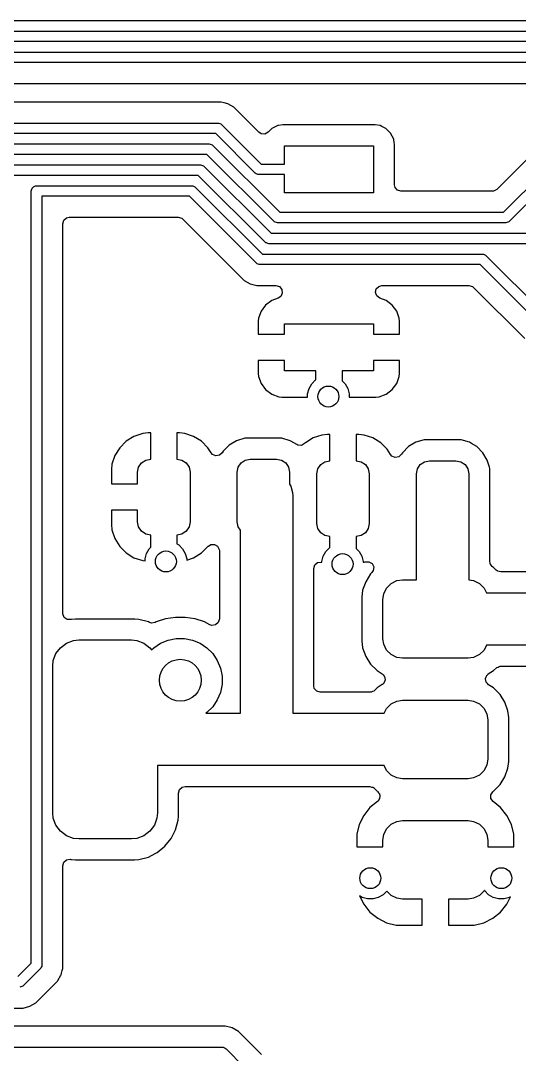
# Model space of a CAD drawing. Extents: x 0.71 to 7.56, y -5.16 to -0.79.
# Drawn here: x 4.651 to 5.025, y -2.365 to -1.587 of the extents above; entities that cross this region are included whole.
import ezdxf

# ---------------------------------------------------------------- set-up
doc = ezdxf.new("R2010")
doc.units = 0
doc.header["$MEASUREMENT"] = 0
doc.layers.add('BLACK', color=7, linetype='CONTINUOUS')

msp = doc.modelspace()

# ---------------------------------------------------------------- linework, layer by layer
at = {"layer": 'BLACK', "linetype": 'CONTINUOUS'}
for p, q in [((5.20758, -1.5874), (4.37441, -1.5874)), ((4.3793, -1.59528), (5.21247, -1.59528)), ((5.2141, -1.60315), (4.38093, -1.60315)), ((4.38583, -1.61102), (5.21899, -1.61102)), ((5.22062, -1.6189), (4.38746, -1.6189)), ((4.51019, -1.63467), (5.22322, -1.63467)), ((4.80144, -1.6486), (4.62401, -1.6486)), ((4.80359, -1.64918), (4.80144, -1.6486)), ((4.80645, -1.64995), (4.80359, -1.64918)), ((4.8087, -1.65124), (4.80645, -1.64995)), ((4.81094, -1.65254), (4.8087, -1.65124)), ((4.82976, -1.67135), (4.81094, -1.65254)), ((4.81094, -1.65254), (4.81094, -1.65254)), ((4.62141, -1.66437), (4.79885, -1.66437)), ((4.79885, -1.66437), (4.79961, -1.66445)), ((4.79961, -1.66445), (4.80103, -1.66503)), ((4.80103, -1.66503), (4.80163, -1.66552)), ((4.80163, -1.66552), (4.83138, -1.69528)), ((4.83944, -1.66858), (4.83666, -1.67135)), ((4.84389, -1.66631), (4.83944, -1.66858)), ((4.83944, -1.66858), (4.83944, -1.66858)), ((4.83944, -1.66858), (4.83944, -1.66858)), ((4.84439, -1.66623), (4.84389, -1.66631)), ((4.84758, -1.66573), (4.84439, -1.66623)), ((4.91699, -1.66573), (4.84758, -1.66573)), ((4.92068, -1.66631), (4.91699, -1.66573)), ((4.92211, -1.66704), (4.92068, -1.66631)), ((4.92513, -1.66858), (4.92211, -1.66704)), ((4.92866, -1.67211), (4.92513, -1.66858)), ((4.92513, -1.66858), (4.92513, -1.66858)), ((4.92513, -1.66858), (4.92513, -1.66858)), ((4.79722, -1.67224), (4.62228, -1.67224)), ((4.82697, -1.702), (4.79722, -1.67224)), ((4.8315, -1.67248), (4.82976, -1.67135)), ((4.83425, -1.67267), (4.8315, -1.67248)), ((4.83666, -1.67135), (4.83425, -1.67267)), ((4.93093, -1.67656), (4.92866, -1.67211)), ((4.92866, -1.67211), (4.92866, -1.67211)), ((4.92866, -1.67211), (4.92866, -1.67211)), ((4.93138, -1.67937), (4.93093, -1.67656)), ((4.62794, -1.68012), (4.79232, -1.68012)), ((4.79232, -1.68012), (4.79309, -1.68019)), ((4.79309, -1.68019), (4.79451, -1.68078)), ((4.79451, -1.68078), (4.79511, -1.68127)), ((4.79511, -1.68127), (4.84533, -1.7315)), ((4.84882, -1.69528), (4.84882, -1.6815)), ((4.84882, -1.6815), (4.91575, -1.6815)), ((4.91575, -1.6815), (4.91575, -1.71693)), ((4.93152, -1.68026), (4.93138, -1.67937)), ((4.93152, -1.71085), (4.93152, -1.68026)), ((4.79069, -1.68799), (4.6288, -1.68799)), ((4.84092, -1.73822), (4.79069, -1.68799)), ((5.03377, -1.68896), (5.00843, -1.7143)), ((4.63446, -1.69587), (4.7858, -1.69587)), ((4.7858, -1.69587), (4.78657, -1.69594)), ((4.78657, -1.69594), (4.78799, -1.69653)), ((4.78799, -1.69653), (4.78858, -1.69702)), ((4.78858, -1.69702), (4.83881, -1.74724)), ((4.82756, -1.70249), (4.82697, -1.702)), ((4.83138, -1.69528), (4.84882, -1.69528)), ((5.01353, -1.7315), (5.04308, -1.70194)), ((4.78417, -1.70374), (4.63532, -1.70374)), ((4.83439, -1.75396), (4.78417, -1.70374)), ((4.82792, -1.70263), (4.82756, -1.70249)), ((4.82898, -1.70307), (4.82792, -1.70263)), ((4.82975, -1.70315), (4.82898, -1.70307)), ((4.84882, -1.70315), (4.82975, -1.70315)), ((4.84882, -1.71693), (4.84882, -1.70315)), ((5.0475, -1.70866), (5.01794, -1.73822)), ((4.65872, -1.71555), (4.6588, -1.71478)), ((4.65872, -2.29607), (4.65872, -1.71555)), ((4.6588, -1.71478), (4.65939, -1.71336)), ((4.65939, -1.71336), (4.66047, -1.71228)), ((4.66047, -1.71228), (4.66189, -1.71169)), ((4.66189, -1.71169), (4.66266, -1.71161)), ((4.66266, -1.71161), (4.77928, -1.71161)), ((4.77928, -1.71161), (4.78004, -1.71169)), ((4.78004, -1.71169), (4.78146, -1.71228)), ((4.78146, -1.71228), (4.78206, -1.71277)), ((4.78206, -1.71277), (4.83229, -1.76299)), ((4.91575, -1.71693), (4.84882, -1.71693)), ((4.93196, -1.71287), (4.93152, -1.71085)), ((4.93376, -1.71495), (4.93196, -1.71287)), ((4.9364, -1.71573), (4.93376, -1.71495)), ((5.00497, -1.71573), (4.9364, -1.71573)), ((5.00601, -1.71562), (5.00497, -1.71573)), ((5.00843, -1.7143), (5.00601, -1.71562)), ((4.77765, -1.71949), (4.6666, -1.71949)), ((4.6666, -1.71949), (4.6666, -2.2977)), ((4.82787, -1.76971), (4.77765, -1.71949)), ((4.84533, -1.7315), (5.01353, -1.7315)), ((4.68237, -1.74014), (4.68314, -1.7375)), ((4.68237, -1.85267), (4.68237, -1.74014)), ((4.68314, -1.7375), (4.68522, -1.7357)), ((4.68522, -1.7357), (4.68725, -1.73526)), ((4.68725, -1.73526), (4.76909, -1.73526)), ((4.76909, -1.73526), (4.77173, -1.73603)), ((4.77173, -1.73603), (4.77254, -1.73669)), ((4.77254, -1.73669), (4.81856, -1.7827)), ((4.84151, -1.73871), (4.84092, -1.73822)), ((4.84187, -1.73885), (4.84151, -1.73871)), ((4.84293, -1.73929), (4.84187, -1.73885)), ((4.8437, -1.73937), (4.84293, -1.73929)), ((5.01516, -1.73937), (4.8437, -1.73937)), ((5.01593, -1.73929), (5.01516, -1.73937)), ((5.01734, -1.73871), (5.01593, -1.73929)), ((5.01794, -1.73822), (5.01734, -1.73871)), ((4.83881, -1.74724), (5.05768, -1.74724)), ((4.83499, -1.75445), (4.83439, -1.75396)), ((4.83528, -1.75457), (4.83499, -1.75445)), ((4.83641, -1.75504), (4.83528, -1.75457)), ((4.83718, -1.75512), (4.83641, -1.75504)), ((5.05768, -1.75512), (4.83718, -1.75512)), ((4.83229, -1.76299), (4.99766, -1.76299)), ((4.99766, -1.76299), (4.99843, -1.76307)), ((4.99843, -1.76307), (4.99985, -1.76366)), ((4.99985, -1.76366), (5.00045, -1.76415)), ((5.00045, -1.76415), (5.04676, -1.81046)), ((4.82847, -1.7702), (4.82787, -1.76971)), ((4.82989, -1.77079), (4.82847, -1.7702)), ((4.83065, -1.77087), (4.82989, -1.77079)), ((4.99603, -1.77087), (4.83065, -1.77087)), ((5.04235, -1.81719), (4.99603, -1.77087)), ((4.81856, -1.7827), (4.82305, -1.78529)), ((4.82305, -1.78529), (4.82806, -1.78663)), ((4.82806, -1.78663), (4.83325, -1.78663)), ((4.83325, -1.78663), (4.84243, -1.78663)), ((4.84243, -1.78663), (4.84507, -1.78741)), ((4.84507, -1.78741), (4.84687, -1.78949)), ((4.91785, -1.78918), (4.91979, -1.78723)), ((4.91979, -1.78723), (4.92213, -1.78663)), ((4.92213, -1.78663), (4.98748, -1.78663)), ((4.98748, -1.78663), (4.99012, -1.78741)), ((4.99012, -1.78741), (4.99093, -1.78806)), ((4.84612, -1.79471), (4.84414, -1.79609)), ((4.84727, -1.79221), (4.84612, -1.79471)), ((4.84687, -1.78949), (4.84727, -1.79221)), ((4.91726, -1.79186), (4.91785, -1.78918)), ((4.91823, -1.79444), (4.91726, -1.79186)), ((4.92043, -1.79609), (4.91823, -1.79444)), ((4.99093, -1.78806), (5.02937, -1.8265)), ((4.83476, -1.80129), (4.83136, -1.80582)), ((4.83929, -1.7979), (4.83476, -1.80129)), ((4.83476, -1.80129), (4.83476, -1.80129)), ((4.84414, -1.79609), (4.83929, -1.7979)), ((4.83929, -1.7979), (4.83929, -1.7979)), ((4.92528, -1.7979), (4.92043, -1.79609)), ((4.92981, -1.80129), (4.92528, -1.7979)), ((4.92528, -1.7979), (4.92528, -1.7979)), ((4.9332, -1.80582), (4.92981, -1.80129)), ((4.92981, -1.80129), (4.92981, -1.80129)), ((4.82939, -1.81113), (4.82913, -1.81347)), ((4.83136, -1.80582), (4.82939, -1.81113)), ((4.82939, -1.81113), (4.82939, -1.81113)), ((4.83136, -1.80582), (4.83136, -1.80582)), ((4.93518, -1.81113), (4.9332, -1.80582)), ((4.9332, -1.80582), (4.9332, -1.80582)), ((4.93543, -1.81347), (4.93518, -1.81113)), ((4.93518, -1.81113), (4.93518, -1.81113)), ((4.82913, -1.81347), (4.82913, -1.82323)), ((4.84882, -1.82323), (4.84882, -1.81535)), ((4.84882, -1.81535), (4.91575, -1.81535)), ((4.91575, -1.81535), (4.91575, -1.82323)), ((4.93543, -1.82323), (4.93543, -1.81347)), ((4.93543, -1.81347), (4.93543, -1.81347)), ((4.82913, -1.82323), (4.84882, -1.82323)), ((4.91575, -1.82323), (4.93543, -1.82323)), ((4.84882, -1.84291), (4.82913, -1.84291)), ((4.82913, -1.84291), (4.82913, -1.85267)), ((4.84882, -1.85079), (4.84882, -1.84291)), ((4.93543, -1.84291), (4.91575, -1.84291)), ((4.91575, -1.84291), (4.91575, -1.85079)), ((4.93543, -1.85267), (4.93543, -1.84291)), ((4.68237, -1.88127), (4.68237, -1.85267)), ((4.82913, -1.85267), (4.82939, -1.85501)), ((4.82939, -1.85501), (4.82939, -1.85501)), ((4.82939, -1.85501), (4.83136, -1.86032)), ((4.87244, -1.85079), (4.84882, -1.85079)), ((4.8694, -1.86049), (4.8723, -1.85759)), ((4.8723, -1.85759), (4.87244, -1.85751)), ((4.87244, -1.85751), (4.87244, -1.85079)), ((4.91575, -1.85079), (4.89213, -1.85079)), ((4.89213, -1.85079), (4.89213, -1.85823)), ((4.9332, -1.86032), (4.93518, -1.85501)), ((4.93518, -1.85501), (4.93543, -1.85267)), ((4.93518, -1.85501), (4.93518, -1.85501)), ((4.93543, -1.85267), (4.93543, -1.85267)), ((4.83136, -1.86032), (4.83136, -1.86032)), ((4.83136, -1.86032), (4.83476, -1.86485)), ((4.83476, -1.86485), (4.83476, -1.86485)), ((4.83476, -1.86485), (4.83929, -1.86824)), ((4.86628, -1.86802), (4.86734, -1.86405)), ((4.86734, -1.86405), (4.8694, -1.86049)), ((4.89213, -1.85823), (4.89438, -1.86049)), ((4.89438, -1.86049), (4.89644, -1.86405)), ((4.89644, -1.86405), (4.8975, -1.86802)), ((4.92528, -1.86824), (4.92981, -1.86485)), ((4.92981, -1.86485), (4.9332, -1.86032)), ((4.92981, -1.86485), (4.92981, -1.86485)), ((4.9332, -1.86032), (4.9332, -1.86032)), ((4.83929, -1.86824), (4.83929, -1.86824)), ((4.83929, -1.86824), (4.84459, -1.87022)), ((4.84459, -1.87022), (4.84459, -1.87022)), ((4.84459, -1.87022), (4.84694, -1.87047)), ((4.84694, -1.87047), (4.84694, -1.87047)), ((4.84694, -1.87047), (4.86628, -1.87047)), ((4.86628, -1.87047), (4.86628, -1.86802)), ((4.8975, -1.86802), (4.8975, -1.87047)), ((4.8975, -1.87047), (4.91763, -1.87047)), ((4.91763, -1.87047), (4.91998, -1.87022)), ((4.91763, -1.87047), (4.91763, -1.87047)), ((4.91998, -1.87022), (4.92528, -1.86824)), ((4.91998, -1.87022), (4.91998, -1.87022)), ((4.92528, -1.86824), (4.92528, -1.86824)), ((4.68237, -1.925), (4.68237, -1.88127)), ((4.72999, -1.90365), (4.72511, -1.90853)), ((4.73586, -1.90003), (4.72999, -1.90365)), ((4.74241, -1.89785), (4.73586, -1.90003)), ((4.73586, -1.90003), (4.73586, -1.90003)), ((4.74646, -1.89744), (4.74241, -1.89785)), ((4.74843, -1.89744), (4.74646, -1.89744)), ((4.74646, -1.89744), (4.74646, -1.89744)), ((4.74843, -1.91713), (4.74843, -1.89744)), ((4.74843, -1.89744), (4.74843, -1.89744)), ((4.77008, -1.89744), (4.76811, -1.89744)), ((4.76811, -1.89744), (4.76811, -1.91713)), ((4.77412, -1.89785), (4.77008, -1.89744)), ((4.78067, -1.90003), (4.77412, -1.89785)), ((4.77412, -1.89785), (4.77412, -1.89785)), ((4.78655, -1.90365), (4.78067, -1.90003)), ((4.78067, -1.90003), (4.78067, -1.90003)), ((4.79143, -1.90853), (4.78655, -1.90365)), ((4.81298, -1.90328), (4.80741, -1.90657)), ((4.81919, -1.90147), (4.81298, -1.90328)), ((4.81298, -1.90328), (4.81298, -1.90328)), ((4.82064, -1.90136), (4.81919, -1.90147)), ((4.81919, -1.90147), (4.81919, -1.90147)), ((4.8455, -1.90136), (4.82064, -1.90136)), ((4.82064, -1.90136), (4.82064, -1.90136)), ((4.84695, -1.90147), (4.8455, -1.90136)), ((4.8455, -1.90136), (4.8455, -1.90136)), ((4.85317, -1.90328), (4.84695, -1.90147)), ((4.84695, -1.90147), (4.84695, -1.90147)), ((4.85362, -1.90354), (4.85317, -1.90328)), ((4.85317, -1.90328), (4.85317, -1.90328)), ((4.85317, -1.90328), (4.85317, -1.90328)), ((4.85317, -1.90328), (4.85317, -1.90328)), ((4.85809, -1.90619), (4.85362, -1.90354)), ((4.87051, -1.90121), (4.86463, -1.90483)), ((4.87706, -1.89904), (4.87051, -1.90121)), ((4.87051, -1.90121), (4.87051, -1.90121)), ((4.8811, -1.89862), (4.87706, -1.89904)), ((4.88307, -1.89862), (4.8811, -1.89862)), ((4.8811, -1.89862), (4.8811, -1.89862)), ((4.88307, -1.91831), (4.88307, -1.89862)), ((4.88307, -1.89862), (4.88307, -1.89862)), ((4.90472, -1.89862), (4.90276, -1.89862)), ((4.90276, -1.89862), (4.90276, -1.91831)), ((4.90877, -1.89904), (4.90472, -1.89862)), ((4.91532, -1.90121), (4.90877, -1.89904)), ((4.90877, -1.89904), (4.90877, -1.89904)), ((4.92119, -1.90483), (4.91532, -1.90121)), ((4.91532, -1.90121), (4.91532, -1.90121)), ((4.94762, -1.90446), (4.94205, -1.90775)), ((4.95384, -1.90265), (4.94762, -1.90446)), ((4.94762, -1.90446), (4.94762, -1.90446)), ((4.95529, -1.90254), (4.95384, -1.90265)), ((4.95384, -1.90265), (4.95384, -1.90265)), ((4.98015, -1.90254), (4.95529, -1.90254)), ((4.95529, -1.90254), (4.95529, -1.90254)), ((4.9816, -1.90265), (4.98015, -1.90254)), ((4.98015, -1.90254), (4.98015, -1.90254)), ((4.98781, -1.90446), (4.9816, -1.90265)), ((4.9816, -1.90265), (4.9816, -1.90265)), ((4.98947, -1.90544), (4.98781, -1.90446)), ((4.98781, -1.90446), (4.98781, -1.90446)), ((4.98781, -1.90446), (4.98781, -1.90446)), ((4.98781, -1.90446), (4.98781, -1.90446)), ((4.72511, -1.90853), (4.72148, -1.9144)), ((4.7938, -1.91237), (4.79143, -1.90853)), ((4.80283, -1.91115), (4.80215, -1.91229)), ((4.80741, -1.90657), (4.80283, -1.91115)), ((4.80283, -1.91115), (4.80283, -1.91115)), ((4.80741, -1.90657), (4.80741, -1.90657)), ((4.85887, -1.90656), (4.85809, -1.90619)), ((4.86161, -1.90676), (4.85887, -1.90656)), ((4.86402, -1.90544), (4.86161, -1.90676)), ((4.86463, -1.90483), (4.86402, -1.90544)), ((4.92608, -1.90971), (4.92119, -1.90483)), ((4.92844, -1.91355), (4.92608, -1.90971)), ((4.94205, -1.90775), (4.93748, -1.91233)), ((4.94205, -1.90775), (4.94205, -1.90775)), ((4.99338, -1.90775), (4.98947, -1.90544)), ((4.99796, -1.91233), (4.99338, -1.90775)), ((4.99338, -1.90775), (4.99338, -1.90775)), ((4.72148, -1.9144), (4.71931, -1.92096)), ((4.72148, -1.9144), (4.72148, -1.9144)), ((4.73933, -1.9232), (4.74147, -1.92001)), ((4.74147, -1.92001), (4.74466, -1.91788)), ((4.74466, -1.91788), (4.74843, -1.91713)), ((4.76811, -1.91713), (4.77188, -1.91788)), ((4.77188, -1.91788), (4.77507, -1.92001)), ((4.77507, -1.92001), (4.7772, -1.9232)), ((4.7949, -1.91361), (4.7938, -1.91237)), ((4.79744, -1.91466), (4.7949, -1.91361)), ((4.80014, -1.91417), (4.79744, -1.91466)), ((4.80215, -1.91229), (4.80014, -1.91417)), ((4.81414, -1.9232), (4.81627, -1.92001)), ((4.81627, -1.92001), (4.81946, -1.91788)), ((4.81946, -1.91788), (4.82323, -1.91713)), ((4.82323, -1.91713), (4.84291, -1.91713)), ((4.84291, -1.91713), (4.84668, -1.91788)), ((4.84668, -1.91788), (4.84987, -1.92001)), ((4.84987, -1.92001), (4.85201, -1.9232)), ((4.87611, -1.92119), (4.8793, -1.91906)), ((4.8793, -1.91906), (4.88307, -1.91831)), ((4.90276, -1.91831), (4.90652, -1.91906)), ((4.90652, -1.91906), (4.90972, -1.92119)), ((4.92954, -1.91479), (4.92844, -1.91355)), ((4.93208, -1.91584), (4.92954, -1.91479)), ((4.93479, -1.91535), (4.93208, -1.91584)), ((4.9368, -1.91347), (4.93479, -1.91535)), ((4.93748, -1.91233), (4.9368, -1.91347)), ((4.93748, -1.91233), (4.93748, -1.91233)), ((4.95091, -1.92119), (4.95411, -1.91906)), ((4.95411, -1.91906), (4.95787, -1.91831)), ((4.95787, -1.91831), (4.97756, -1.91831)), ((4.97756, -1.91831), (4.98133, -1.91906)), ((4.98133, -1.91906), (4.98452, -1.92119)), ((5.00125, -1.9179), (4.99796, -1.91233)), ((4.99796, -1.91233), (4.99796, -1.91233)), ((4.99796, -1.91233), (4.99796, -1.91233)), ((5.00144, -1.91857), (5.00125, -1.9179)), ((5.00281, -1.92326), (5.00144, -1.91857)), ((4.68237, -1.96634), (4.68237, -1.925)), ((4.71931, -1.92096), (4.7189, -1.925)), ((4.7189, -1.925), (4.7189, -1.93583)), ((4.71931, -1.92096), (4.71931, -1.92096)), ((4.73858, -1.92697), (4.73933, -1.9232)), ((4.73858, -1.93583), (4.73858, -1.92697)), ((4.7772, -1.9232), (4.77795, -1.92697)), ((4.77795, -1.92697), (4.77795, -1.96437)), ((4.81339, -1.92697), (4.81414, -1.9232)), ((4.81339, -1.96437), (4.81339, -1.92697)), ((4.85201, -1.9232), (4.85276, -1.92697)), ((4.85276, -1.92697), (4.85276, -1.93585)), ((4.87323, -1.92815), (4.87398, -1.92438)), ((4.87398, -1.92438), (4.87611, -1.92119)), ((4.90972, -1.92119), (4.91185, -1.92438)), ((4.91185, -1.92438), (4.9126, -1.92815)), ((4.94803, -1.92815), (4.94878, -1.92438)), ((4.94878, -1.92438), (4.95091, -1.92119)), ((4.98452, -1.92119), (4.98665, -1.92438)), ((4.98665, -1.92438), (4.9874, -1.92815)), ((5.00306, -1.92411), (5.00281, -1.92326)), ((5.00315, -1.9253), (5.00306, -1.92411)), ((5.00317, -1.92556), (5.00315, -1.9253)), ((5.00317, -1.99416), (5.00317, -1.92556)), ((5.00317, -1.92556), (5.00317, -1.92556)), ((4.87323, -1.96555), (4.87323, -1.92815)), ((4.9126, -1.92815), (4.9126, -1.96555)), ((4.94803, -1.94685), (4.94803, -1.92815)), ((4.9874, -1.92815), (4.9874, -1.94685)), ((4.7189, -1.93583), (4.73858, -1.93583)), ((4.85276, -1.93585), (4.85362, -1.93735)), ((4.85362, -1.93735), (4.85495, -1.94231)), ((4.85495, -1.94231), (4.85512, -1.94488)), ((4.85512, -1.94488), (4.85512, -2.10827)), ((4.94803, -2.00787), (4.94803, -1.94685)), ((4.9874, -1.94685), (4.9874, -2.00796)), ((4.73858, -1.95551), (4.7189, -1.95551)), ((4.7189, -1.95551), (4.7189, -1.96634)), ((4.73858, -1.96437), (4.73858, -1.95551)), ((4.68237, -2.03302), (4.68237, -1.96634)), ((4.7189, -1.96634), (4.71931, -1.97038)), ((4.73933, -1.96814), (4.73858, -1.96437)), ((4.77795, -1.96437), (4.7772, -1.96814)), ((4.81414, -1.96814), (4.81339, -1.96437)), ((4.87398, -1.96932), (4.87323, -1.96555)), ((4.9126, -1.96555), (4.91185, -1.96932)), ((4.71931, -1.97038), (4.72148, -1.97693)), ((4.74147, -1.97133), (4.73933, -1.96814)), ((4.74466, -1.97346), (4.74147, -1.97133)), ((4.74843, -1.97421), (4.74466, -1.97346)), ((4.74843, -1.98343), (4.74843, -1.97421)), ((4.77188, -1.97346), (4.76811, -1.97421)), ((4.76811, -1.97421), (4.76811, -1.98084)), ((4.77507, -1.97133), (4.77188, -1.97346)), ((4.7772, -1.96814), (4.77507, -1.97133)), ((4.81575, -1.97055), (4.81414, -1.96814)), ((4.81575, -2.10827), (4.81575, -1.97055)), ((4.87611, -1.97251), (4.87398, -1.96932)), ((4.8793, -1.97464), (4.87611, -1.97251)), ((4.90972, -1.97251), (4.90652, -1.97464)), ((4.91185, -1.96932), (4.90972, -1.97251)), ((4.72148, -1.97693), (4.72148, -1.97693)), ((4.72148, -1.97693), (4.72511, -1.98281)), ((4.76811, -1.98084), (4.76943, -1.9816)), ((4.76943, -1.9816), (4.77234, -1.98451)), ((4.79172, -1.98269), (4.79351, -1.98142)), ((4.79351, -1.98142), (4.79626, -1.9813)), ((4.79626, -1.9813), (4.79864, -1.98268)), ((4.88307, -1.97539), (4.8793, -1.97464)), ((4.88307, -1.98349), (4.88307, -1.97539)), ((4.90652, -1.97464), (4.90276, -1.97539)), ((4.90276, -1.97539), (4.90276, -1.98422)), ((4.72511, -1.98281), (4.72999, -1.98769)), ((4.72999, -1.98769), (4.73586, -1.99131)), ((4.74423, -1.99204), (4.74529, -1.98807)), ((4.74529, -1.98807), (4.74735, -1.98451)), ((4.74735, -1.98451), (4.74843, -1.98343)), ((4.77234, -1.98451), (4.77439, -1.98807)), ((4.77439, -1.98807), (4.77546, -1.99204)), ((4.78067, -1.99131), (4.78655, -1.98769)), ((4.78655, -1.98769), (4.79163, -1.98261)), ((4.79163, -1.98261), (4.79172, -1.98269)), ((4.79864, -1.98268), (4.79989, -1.98513)), ((4.79989, -1.98513), (4.79998, -1.98604)), ((4.79998, -1.98604), (4.79998, -2.03733)), ((4.87797, -1.99004), (4.88003, -1.98648)), ((4.88003, -1.98648), (4.88293, -1.98357)), ((4.88293, -1.98357), (4.88307, -1.98349)), ((4.90276, -1.98422), (4.90501, -1.98648)), ((4.90501, -1.98648), (4.90707, -1.99004)), ((4.73586, -1.99131), (4.73586, -1.99131)), ((4.73586, -1.99131), (4.74241, -1.99348)), ((4.74241, -1.99348), (4.74241, -1.99348)), ((4.74241, -1.99348), (4.74423, -1.99367)), ((4.74423, -1.99367), (4.74423, -1.99204)), ((4.77546, -1.99304), (4.78067, -1.99131)), ((4.77546, -1.99204), (4.77546, -1.99304)), ((4.78067, -1.99131), (4.78067, -1.99131)), ((4.87089, -1.99938), (4.87166, -1.99674)), ((4.87166, -1.99674), (4.87374, -1.99494)), ((4.87374, -1.99494), (4.87646, -1.99455)), ((4.87646, -1.99455), (4.8768, -1.99463)), ((4.8768, -1.99463), (4.8768, -1.99461)), ((4.8768, -1.99461), (4.87691, -1.99463)), ((4.87691, -1.99401), (4.87797, -1.99004)), ((4.87691, -1.99463), (4.87691, -1.99401)), ((4.90707, -1.99004), (4.90813, -1.99401)), ((4.90813, -1.99401), (4.90813, -1.99473)), ((4.90813, -1.99473), (4.90877, -1.99467)), ((4.90877, -1.99467), (4.90959, -1.99439)), ((4.90959, -1.99439), (4.91234, -1.9943)), ((4.91234, -1.9943), (4.9147, -1.9957)), ((4.9147, -1.9957), (4.91593, -1.99817)), ((5.00336, -1.995), (5.00317, -1.99416)), ((5.00335, -1.99548), (5.00336, -1.995)), ((5.00353, -1.99576), (5.00335, -1.99548)), ((5.00363, -1.99623), (5.00353, -1.99576)), ((5.00429, -1.99697), (5.00363, -1.99623)), ((5.00481, -1.99781), (5.00429, -1.99697)), ((4.87089, -2.08762), (4.87089, -1.99938)), ((4.91358, -2.00348), (4.90992, -2.00931)), ((4.91458, -2.00248), (4.91358, -2.00348)), ((4.91564, -2.0009), (4.91458, -2.00248)), ((4.91593, -1.99817), (4.91564, -2.0009)), ((5.00511, -1.99808), (5.00481, -1.99781)), ((5.00597, -1.99862), (5.00511, -1.99808)), ((5.00797, -2.00062), (5.00597, -1.99862)), ((5.00808, -2.00072), (5.00797, -2.00062)), ((5.00868, -2.00117), (5.00808, -2.00072)), ((5.00889, -2.00123), (5.00868, -2.00117)), ((5.00924, -2.00148), (5.00889, -2.00123)), ((5.0103, -2.00165), (5.00924, -2.00148)), ((5.01132, -2.00195), (5.0103, -2.00165)), ((5.09089, -2.00195), (5.01132, -2.00195)), ((4.90992, -2.00931), (4.90764, -2.0158)), ((4.92558, -2.01406), (4.92902, -2.01062)), ((4.92902, -2.01062), (4.93339, -2.00849)), ((4.93339, -2.00849), (4.9376, -2.00787)), ((4.9376, -2.00787), (4.94803, -2.00787)), ((4.9874, -2.00796), (4.99102, -2.00849)), ((4.99102, -2.00849), (4.99539, -2.01062)), ((4.99539, -2.01062), (4.99883, -2.01406)), ((4.90764, -2.0158), (4.90707, -2.02092)), ((4.90707, -2.02092), (4.90707, -2.05388)), ((4.90764, -2.0158), (4.90764, -2.0158)), ((4.92283, -2.02264), (4.92345, -2.01843)), ((4.92345, -2.01843), (4.92558, -2.01406)), ((4.99883, -2.01406), (5.00061, -2.01772)), ((5.00061, -2.01772), (5.0874, -2.01772)), ((4.92283, -2.05217), (4.92283, -2.02264)), ((4.6824, -2.0336), (4.68237, -2.03302)), ((4.68348, -2.03613), (4.6824, -2.0336)), ((4.68576, -2.03767), (4.68348, -2.03613)), ((4.76694, -2.03614), (4.75959, -2.0373)), ((4.77438, -2.03614), (4.76694, -2.03614)), ((4.76694, -2.03614), (4.76694, -2.03614)), ((4.78173, -2.0373), (4.77438, -2.03614)), ((4.77438, -2.03614), (4.77438, -2.03614)), ((4.68851, -2.03773), (4.68576, -2.03767)), ((4.68877, -2.03766), (4.68851, -2.03773)), ((4.68891, -2.03763), (4.68877, -2.03766)), ((4.69201, -2.03738), (4.68891, -2.03763)), ((4.73634, -2.03738), (4.69201, -2.03738)), ((4.69201, -2.03738), (4.69201, -2.03738)), ((4.7366, -2.0374), (4.73634, -2.03738)), ((4.73634, -2.03738), (4.73634, -2.03738)), ((4.73943, -2.03763), (4.7366, -2.0374)), ((4.74663, -2.03955), (4.73943, -2.03763)), ((4.7474, -2.03995), (4.74663, -2.03955)), ((4.74663, -2.03955), (4.74663, -2.03955)), ((4.74663, -2.03955), (4.74663, -2.03955)), ((4.74663, -2.03955), (4.74663, -2.03955)), ((4.74663, -2.03955), (4.74663, -2.03955)), ((4.74913, -2.04046), (4.7474, -2.03995)), ((4.75184, -2.03995), (4.74913, -2.04046)), ((4.75252, -2.0396), (4.75184, -2.03995)), ((4.75959, -2.0373), (4.75252, -2.0396)), ((4.75252, -2.0396), (4.75252, -2.0396)), ((4.75959, -2.0373), (4.75959, -2.0373)), ((4.7888, -2.0396), (4.78173, -2.0373)), ((4.79288, -2.04168), (4.7888, -2.0396)), ((4.7944, -2.04216), (4.79288, -2.04168)), ((4.79713, -2.04177), (4.7944, -2.04216)), ((4.79921, -2.03997), (4.79713, -2.04177)), ((4.79998, -2.03733), (4.79921, -2.03997)), ((4.76152, -2.05326), (4.76757, -2.05206)), ((4.76757, -2.05206), (4.77375, -2.05206)), ((4.77375, -2.05206), (4.7798, -2.05326)), ((4.92345, -2.05638), (4.92283, -2.05217)), ((4.67721, -2.0634), (4.68057, -2.05892)), ((4.68057, -2.05892), (4.68505, -2.05556)), ((4.68505, -2.05556), (4.6903, -2.0536)), ((4.6903, -2.0536), (4.69449, -2.05315)), ((4.69449, -2.05315), (4.73386, -2.05315)), ((4.73386, -2.05315), (4.73804, -2.0536)), ((4.73804, -2.0536), (4.74329, -2.05556)), ((4.74329, -2.05556), (4.74778, -2.05892)), ((4.74778, -2.05892), (4.74908, -2.06066)), ((4.74908, -2.06066), (4.75068, -2.05905)), ((4.75068, -2.05905), (4.75581, -2.05562)), ((4.75581, -2.05562), (4.76152, -2.05326)), ((4.7798, -2.05326), (4.78551, -2.05562)), ((4.78551, -2.05562), (4.79064, -2.05905)), ((4.79064, -2.05905), (4.79501, -2.06342)), ((4.90707, -2.05388), (4.90764, -2.059)), ((4.90764, -2.059), (4.90764, -2.059)), ((4.90764, -2.059), (4.90992, -2.0655)), ((4.92558, -2.06074), (4.92345, -2.05638)), ((5.00061, -2.05709), (4.99883, -2.06074)), ((5.07925, -2.05709), (5.00061, -2.05709)), ((4.67525, -2.06865), (4.67721, -2.0634)), ((4.79501, -2.06342), (4.79844, -2.06855)), ((4.90992, -2.0655), (4.90992, -2.0655)), ((4.90992, -2.0655), (4.91358, -2.07132)), ((4.92902, -2.06418), (4.92558, -2.06074)), ((4.93339, -2.06632), (4.92902, -2.06418)), ((4.9376, -2.06693), (4.93339, -2.06632)), ((4.98681, -2.06693), (4.9376, -2.06693)), ((4.99102, -2.06632), (4.98681, -2.06693)), ((4.99539, -2.06418), (4.99102, -2.06632)), ((4.99883, -2.06074), (4.99539, -2.06418)), ((4.6748, -2.07283), (4.67525, -2.06865)), ((4.6748, -2.18307), (4.6748, -2.07283)), ((4.79844, -2.06855), (4.8008, -2.07426)), ((4.8008, -2.07426), (4.80201, -2.08031)), ((4.91358, -2.07132), (4.91844, -2.07619)), ((5.00597, -2.07619), (5.00811, -2.07405)), ((5.00811, -2.07405), (5.00837, -2.07385)), ((5.00837, -2.07385), (5.00936, -2.07347)), ((5.00936, -2.07347), (5.01028, -2.07297)), ((5.01028, -2.07297), (5.01085, -2.07291)), ((5.01085, -2.07291), (5.01094, -2.07287)), ((5.01094, -2.07287), (5.01102, -2.07289)), ((5.01102, -2.07289), (5.01132, -2.07285)), ((5.01132, -2.07285), (5.07069, -2.07285)), ((4.80201, -2.08031), (4.80201, -2.08649)), ((4.91844, -2.07619), (4.92161, -2.07818)), ((4.92161, -2.07818), (4.92219, -2.07854)), ((4.92219, -2.07854), (4.923, -2.07945)), ((4.923, -2.07945), (4.92386, -2.08031)), ((4.92386, -2.08031), (4.9239, -2.08048)), ((4.9239, -2.08048), (4.92401, -2.0806)), ((4.92401, -2.0806), (4.9242, -2.08181)), ((4.9242, -2.08181), (4.92447, -2.08299)), ((4.92447, -2.08299), (4.92441, -2.08315)), ((4.92441, -2.08315), (4.92443, -2.08332)), ((4.99994, -2.08236), (5, -2.0822)), ((5.00021, -2.08355), (4.99994, -2.08236)), ((4.99998, -2.08203), (5.00047, -2.08092)), ((5, -2.0822), (4.99998, -2.08203)), ((5.00047, -2.08092), (5.00089, -2.07978)), ((5.00089, -2.07978), (5.00104, -2.07964)), ((5.00104, -2.07964), (5.00109, -2.07952)), ((5.00109, -2.07952), (5.00186, -2.07879)), ((5.00186, -2.07879), (5.00203, -2.07866)), ((5.00203, -2.07866), (5.00597, -2.07619)), ((4.80201, -2.08649), (4.8008, -2.09254)), ((4.87133, -2.08965), (4.87089, -2.08762)), ((4.87313, -2.09172), (4.87133, -2.08965)), ((4.91844, -2.08917), (4.9163, -2.09131)), ((4.92238, -2.0867), (4.91844, -2.08917)), ((4.92255, -2.08657), (4.92238, -2.0867)), ((4.92332, -2.08584), (4.92255, -2.08657)), ((4.92337, -2.08572), (4.92332, -2.08584)), ((4.92352, -2.08558), (4.92337, -2.08572)), ((4.92394, -2.08443), (4.92352, -2.08558)), ((4.92443, -2.08332), (4.92394, -2.08443)), ((5.00039, -2.08475), (5.00021, -2.08355)), ((5.00051, -2.08488), (5.00039, -2.08475)), ((5.00055, -2.08505), (5.00051, -2.08488)), ((5.00141, -2.0859), (5.00055, -2.08505)), ((5.00222, -2.08681), (5.00141, -2.0859)), ((5.00597, -2.08917), (5.00222, -2.08681)), ((5.01083, -2.09403), (5.00597, -2.08917)), ((5.00597, -2.08917), (5.00597, -2.08917)), ((4.79844, -2.09825), (4.79501, -2.10338)), ((4.8008, -2.09254), (4.79844, -2.09825)), ((4.87577, -2.0925), (4.87313, -2.09172)), ((4.91309, -2.0925), (4.87577, -2.0925)), ((4.91339, -2.09247), (4.91309, -2.0925)), ((4.91347, -2.09249), (4.91339, -2.09247)), ((4.91356, -2.09245), (4.91347, -2.09249)), ((4.91412, -2.09239), (4.91356, -2.09245)), ((4.91505, -2.09188), (4.91412, -2.09239)), ((4.91604, -2.09151), (4.91505, -2.09188)), ((4.9163, -2.09131), (4.91604, -2.09151)), ((4.93339, -2.09904), (4.9376, -2.09843)), ((4.9376, -2.09843), (4.98681, -2.09843)), ((4.98681, -2.09843), (4.99102, -2.09904)), ((5.01449, -2.09986), (5.01083, -2.09403)), ((4.79501, -2.10338), (4.79064, -2.10775)), ((4.92379, -2.10827), (4.92558, -2.10461)), ((4.92558, -2.10461), (4.92902, -2.10117)), ((4.92902, -2.10117), (4.93339, -2.09904)), ((4.99102, -2.09904), (4.99539, -2.10117)), ((4.99539, -2.10117), (4.99883, -2.10461)), ((4.99883, -2.10461), (5.00096, -2.10898)), ((5.01677, -2.10635), (5.01449, -2.09986)), ((5.01734, -2.11147), (5.01677, -2.10635)), ((4.79064, -2.10775), (4.78987, -2.10827)), ((4.78987, -2.10827), (4.81575, -2.10827)), ((4.85512, -2.10827), (4.92379, -2.10827)), ((5.00096, -2.10898), (5.00157, -2.11319)), ((5.00157, -2.11319), (5.00157, -2.14272)), ((5.01734, -2.14443), (5.01734, -2.11147)), ((5.00157, -2.14272), (5.00096, -2.14693)), ((5.01677, -2.14955), (5.01734, -2.14443)), ((4.82559, -2.14764), (4.75354, -2.14764)), ((4.75354, -2.14764), (4.75354, -2.18307)), ((4.92379, -2.14764), (4.82559, -2.14764)), ((4.92558, -2.1513), (4.92379, -2.14764)), ((4.92902, -2.15473), (4.92558, -2.1513)), ((4.99883, -2.1513), (4.99539, -2.15473)), ((5.00096, -2.14693), (4.99883, -2.1513)), ((5.01449, -2.15605), (5.01677, -2.14955)), ((4.93339, -2.15687), (4.92902, -2.15473)), ((4.9376, -2.15748), (4.93339, -2.15687)), ((4.98681, -2.15748), (4.9376, -2.15748)), ((4.99102, -2.15687), (4.98681, -2.15748)), ((4.99539, -2.15473), (4.99102, -2.15687)), ((5.01083, -2.16187), (5.01449, -2.15605)), ((4.76931, -2.16829), (4.77009, -2.16565)), ((4.76931, -2.18555), (4.76931, -2.16829)), ((4.77009, -2.16565), (4.77216, -2.16385)), ((4.77216, -2.16385), (4.77419, -2.16341)), ((4.77419, -2.16341), (4.8221, -2.16341)), ((4.8221, -2.16341), (4.8221, -2.16341)), ((4.8221, -2.16341), (4.91309, -2.16341)), ((4.91309, -2.16341), (4.91418, -2.16373)), ((4.91418, -2.16373), (4.91531, -2.16394)), ((4.91531, -2.16394), (4.91558, -2.16414)), ((4.91558, -2.16414), (4.91573, -2.16418)), ((4.91573, -2.16418), (4.91644, -2.16474)), ((4.91644, -2.16474), (4.91649, -2.16479)), ((4.91649, -2.16479), (4.91844, -2.16674)), ((4.91844, -2.16674), (4.91877, -2.16695)), ((4.91877, -2.16695), (4.91912, -2.16728)), ((4.91912, -2.16728), (4.91958, -2.16807)), ((4.91958, -2.16807), (4.92019, -2.16875)), ((4.92019, -2.16875), (4.92026, -2.16923)), ((5.00391, -2.16962), (5.00531, -2.16726)), ((5.00531, -2.16726), (5.00576, -2.16691)), ((5.00575, -2.16691), (5.00597, -2.16674)), ((5.00576, -2.16691), (5.00575, -2.16691)), ((5.00597, -2.16674), (5.01083, -2.16187)), ((5.00597, -2.16674), (5.00597, -2.16674)), ((4.91883, -2.17463), (4.9131, -2.17924)), ((4.91949, -2.17398), (4.91883, -2.17463)), ((4.91986, -2.17315), (4.91949, -2.17398)), ((4.92039, -2.1724), (4.91986, -2.17315)), ((4.92026, -2.16923), (4.92051, -2.16965)), ((4.92041, -2.17192), (4.92039, -2.1724)), ((4.92061, -2.17147), (4.92041, -2.17192)), ((4.92051, -2.16965), (4.92047, -2.17057)), ((4.92047, -2.17057), (4.92061, -2.17147)), ((5.00401, -2.17237), (5.00391, -2.16962)), ((5.00558, -2.17463), (5.00401, -2.17237)), ((5.01131, -2.17924), (5.00558, -2.17463)), ((4.67525, -2.18726), (4.6748, -2.18307)), ((4.75354, -2.18307), (4.75309, -2.18726)), ((4.9131, -2.17924), (4.9084, -2.18508)), ((5.01601, -2.18508), (5.01131, -2.17924)), ((5.01131, -2.17924), (5.01131, -2.17924)), ((4.67721, -2.1925), (4.67525, -2.18726)), ((4.75309, -2.18726), (4.75114, -2.1925)), ((4.76714, -2.19585), (4.76907, -2.18865)), ((4.76907, -2.18865), (4.76931, -2.18555)), ((4.90507, -2.19179), (4.90326, -2.19906)), ((4.9084, -2.18508), (4.90507, -2.19179)), ((4.9084, -2.18508), (4.9084, -2.18508)), ((4.92558, -2.19516), (4.92902, -2.19172)), ((4.92902, -2.19172), (4.93339, -2.18959)), ((4.93339, -2.18959), (4.9376, -2.18898)), ((4.9376, -2.18898), (4.98681, -2.18898)), ((4.98681, -2.18898), (4.99102, -2.18959)), ((4.99102, -2.18959), (4.99539, -2.19172)), ((4.99539, -2.19172), (4.99883, -2.19516)), ((5.01934, -2.19179), (5.01601, -2.18508)), ((5.01601, -2.18508), (5.01601, -2.18508)), ((5.02115, -2.19906), (5.01934, -2.19179)), ((4.68057, -2.19699), (4.67721, -2.1925)), ((4.68505, -2.20035), (4.68057, -2.19699)), ((4.74778, -2.19699), (4.74329, -2.20035)), ((4.75114, -2.1925), (4.74778, -2.19699)), ((4.76507, -2.19991), (4.76714, -2.19585)), ((4.90326, -2.19906), (4.90315, -2.20074)), ((4.92283, -2.20374), (4.92345, -2.19953)), ((4.92345, -2.19953), (4.92558, -2.19516)), ((4.99883, -2.19516), (5.00096, -2.19953)), ((5.00096, -2.19953), (5.00157, -2.20374)), ((5.02126, -2.20074), (5.02115, -2.19906)), ((4.6903, -2.20231), (4.68505, -2.20035)), ((4.69449, -2.20276), (4.6903, -2.20231)), ((4.73386, -2.20276), (4.69449, -2.20276)), ((4.73804, -2.20231), (4.73386, -2.20276)), ((4.74329, -2.20035), (4.73804, -2.20231)), ((4.75907, -2.20828), (4.76376, -2.20249)), ((4.76376, -2.20249), (4.76384, -2.20231)), ((4.76384, -2.20231), (4.76507, -2.19991)), ((4.90315, -2.20074), (4.90315, -2.20866)), ((4.92283, -2.20866), (4.92283, -2.20374)), ((5.00157, -2.20374), (5.00157, -2.20866)), ((5.02126, -2.20866), (5.02126, -2.20074)), ((4.74663, -2.21635), (4.75174, -2.21375)), ((4.75174, -2.21375), (4.75327, -2.21297)), ((4.75327, -2.21297), (4.75907, -2.20828)), ((4.75327, -2.21297), (4.75327, -2.21297)), ((4.75327, -2.21297), (4.75327, -2.21297)), ((4.90315, -2.20866), (4.92283, -2.20866)), ((5.00157, -2.20866), (5.02126, -2.20866)), ((4.68237, -2.22289), (4.68314, -2.22025)), ((4.68237, -2.23626), (4.68237, -2.22289)), ((4.68314, -2.22025), (4.68522, -2.21845)), ((4.68522, -2.21845), (4.68794, -2.21806)), ((4.68794, -2.21806), (4.68851, -2.21817)), ((4.68851, -2.21817), (4.68891, -2.21828)), ((4.68891, -2.21828), (4.69201, -2.21852)), ((4.69201, -2.21852), (4.73634, -2.21852)), ((4.73634, -2.21852), (4.73943, -2.21828)), ((4.73943, -2.21828), (4.74663, -2.21635)), ((4.68237, -2.29511), (4.68237, -2.23626)), ((4.90736, -2.24683), (4.90528, -2.24563)), ((4.90528, -2.24563), (4.9084, -2.25193)), ((4.92297, -2.24478), (4.91941, -2.24683)), ((4.92574, -2.24201), (4.92297, -2.24478)), ((4.92902, -2.24528), (4.92574, -2.24201)), ((4.93339, -2.24742), (4.92902, -2.24528)), ((4.99539, -2.24528), (4.99102, -2.24742)), ((4.99883, -2.24185), (4.99539, -2.24528)), ((4.99905, -2.2414), (4.99883, -2.24185)), ((4.99932, -2.24187), (4.99905, -2.2414)), ((5.00222, -2.24478), (4.99932, -2.24187)), ((5.00578, -2.24683), (5.00222, -2.24478)), ((5.01601, -2.25193), (5.01882, -2.24627)), ((5.01882, -2.24627), (5.01784, -2.24683)), ((4.91133, -2.2479), (4.90736, -2.24683)), ((4.9084, -2.25193), (4.9084, -2.25193)), ((4.9084, -2.25193), (4.9131, -2.25777)), ((4.91544, -2.2479), (4.91133, -2.2479)), ((4.91941, -2.24683), (4.91544, -2.2479)), ((4.9376, -2.24803), (4.93339, -2.24742)), ((4.95236, -2.24803), (4.9376, -2.24803)), ((4.95236, -2.26772), (4.95236, -2.24803)), ((4.98681, -2.24803), (4.97205, -2.24803)), ((4.97205, -2.24803), (4.97205, -2.26772)), ((4.99102, -2.24742), (4.98681, -2.24803)), ((5.00976, -2.2479), (5.00578, -2.24683)), ((5.01387, -2.2479), (5.00976, -2.2479)), ((5.01131, -2.25777), (5.01601, -2.25193)), ((5.01784, -2.24683), (5.01387, -2.2479)), ((5.01601, -2.25193), (5.01601, -2.25193)), ((4.9131, -2.25777), (4.9131, -2.25777)), ((4.9131, -2.25777), (4.91894, -2.26246)), ((5.00547, -2.26246), (5.01131, -2.25777)), ((5.01131, -2.25777), (5.01131, -2.25777)), ((4.91894, -2.26246), (4.91894, -2.26246)), ((4.91894, -2.26246), (4.92565, -2.26579)), ((4.92565, -2.26579), (4.93292, -2.2676)), ((4.93292, -2.2676), (4.9346, -2.26772)), ((4.9346, -2.26772), (4.95236, -2.26772)), ((4.97205, -2.26772), (4.98981, -2.26772)), ((4.98981, -2.26772), (4.99149, -2.2676)), ((4.99149, -2.2676), (4.99876, -2.26579)), ((4.99876, -2.26579), (5.00547, -2.26246)), ((5.00547, -2.26246), (5.00547, -2.26246)), ((4.6485, -2.3063), (4.65872, -2.29607)), ((4.66545, -2.30049), (4.65291, -2.31302)), ((4.66593, -2.29989), (4.66545, -2.30049)), ((4.6662, -2.29926), (4.66593, -2.29989)), ((4.66652, -2.29847), (4.6662, -2.29926)), ((4.6666, -2.2977), (4.66652, -2.29847)), ((4.682, -2.30166), (4.68237, -2.3003)), ((4.68237, -2.3003), (4.68237, -2.29511)), ((4.6787, -2.30933), (4.68102, -2.30531)), ((4.68102, -2.30531), (4.68109, -2.30505)), ((4.68109, -2.30505), (4.68147, -2.30366)), ((4.68147, -2.30366), (4.682, -2.30166)), ((4.6509, -2.3141), (4.65013, -2.31417)), ((4.65231, -2.31351), (4.6509, -2.3141)), ((4.65291, -2.31302), (4.65231, -2.31351)), ((4.66223, -2.326), (4.67843, -2.3098)), ((4.67843, -2.3098), (4.6787, -2.30933)), ((4.55501, -2.32994), (4.65272, -2.32994)), ((4.65272, -2.32994), (4.65773, -2.3286)), ((4.65272, -2.32994), (4.65272, -2.32994)), ((4.65773, -2.3286), (4.66223, -2.326)), ((4.79859, -2.34348), (4.55123, -2.34348)), ((4.79889, -2.34348), (4.79859, -2.34348)), ((4.79859, -2.34348), (4.79859, -2.34348)), ((4.80434, -2.34348), (4.79889, -2.34348)), ((4.80849, -2.3446), (4.80434, -2.34348)), ((4.8096, -2.34489), (4.80849, -2.3446)), ((4.80849, -2.3446), (4.80849, -2.3446)), ((4.81432, -2.34762), (4.8096, -2.34489)), ((4.83152, -2.36481), (4.81432, -2.34762)), ((4.81432, -2.34762), (4.81432, -2.34762)), ((4.38609, -2.35925), (4.80162, -2.35925)), ((4.80162, -2.35925), (4.80258, -2.35935)), ((4.80258, -2.35935), (4.80258, -2.35935)), ((4.80258, -2.35935), (4.80282, -2.35945)), ((4.80282, -2.35945), (4.80435, -2.36008)), ((4.80435, -2.36008), (4.80435, -2.36008)), ((4.80435, -2.36008), (4.8051, -2.36069)), ((4.8051, -2.36069), (4.81844, -2.37404))]:
    msp.add_line(p, q, dxfattribs=at)
at = {"layer": 'BLACK'}
for centre, radius in [((4.88189, -1.87008), 0.00787), ((4.75984, -1.99409), 0.00787), ((4.89252, -1.99606), 0.00787), ((4.77066, -2.0834), 0.01575), ((4.91339, -2.23228), 0.00787), ((5.01181, -2.23228), 0.00787)]:
    msp.add_circle(centre, radius, dxfattribs=at)

doc.saveas('drawing.dxf')
